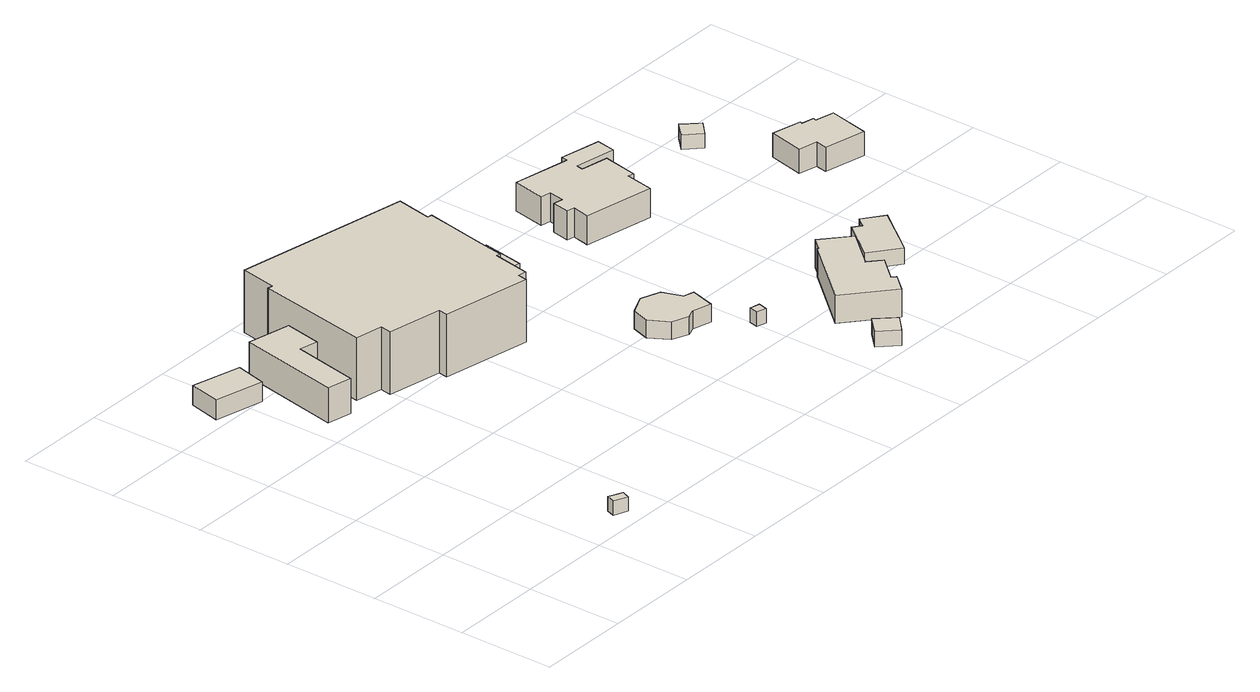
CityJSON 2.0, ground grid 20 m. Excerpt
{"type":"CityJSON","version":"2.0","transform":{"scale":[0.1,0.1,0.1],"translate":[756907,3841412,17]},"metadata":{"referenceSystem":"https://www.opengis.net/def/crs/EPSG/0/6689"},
"CityObjects":{
"building1":{"type":"Building","attributes":{"class":"3001","usage":"461","measuredHeight":4.6,"BuildingDetailAttribute.totalFloorArea":-9999,"BuildingDetailAttribute.buildingFootprintArea":-9999,"BuildingDetailAttribute.buildingStructureType":"611","BuildingDetailAttribute.buildingStructureOrgType":"28","BuildingDetailAttribute.orgUsage":"Null","BuildingDetailAttribute.surveyYear":"0001","BuildingIDAttribute.prefecture":"32","BuildingIDAttribute.city":"32204"},"geometry":[{"type":"Solid","lod":"1","boundaries":[[[[0,1,2,3]],[[2,4,5,3]],[[1,6,4,2]],[[0,7,6,1]],[[3,5,7,0]],[[4,6,7,5]]]]}]},
"building2":{"type":"Building","attributes":{"class":"3001","usage":"461","measuredHeight":-9999,"BuildingDetailAttribute.totalFloorArea":-9999,"BuildingDetailAttribute.buildingFootprintArea":-9999,"BuildingDetailAttribute.buildingStructureType":"611","BuildingDetailAttribute.buildingStructureOrgType":"28","BuildingDetailAttribute.orgUsage":"Null","BuildingDetailAttribute.surveyYear":"0001","BuildingIDAttribute.prefecture":"32","BuildingIDAttribute.city":"32204"},"geometry":[{"type":"Solid","lod":"1","boundaries":[[[[8,9,10,11]],[[10,12,13,11]],[[9,14,12,10]],[[8,15,14,9]],[[11,13,15,8]],[[12,14,15,13]]]]}]},
"building3":{"type":"Building","attributes":{"class":"3001","usage":"461","measuredHeight":8.5,"BuildingDetailAttribute.totalFloorArea":-9999,"BuildingDetailAttribute.buildingFootprintArea":-9999,"BuildingDetailAttribute.buildingStructureType":"611","BuildingDetailAttribute.buildingStructureOrgType":"28","BuildingDetailAttribute.orgUsage":"Null","BuildingDetailAttribute.surveyYear":"0001","BuildingIDAttribute.prefecture":"32","BuildingIDAttribute.city":"32204"},"geometry":[{"type":"Solid","lod":"1","boundaries":[[[[16,17,18,19,20,21]],[[20,22,23,21]],[[19,24,22,20]],[[18,25,24,19]],[[17,26,25,18]],[[16,27,26,17]],[[21,23,27,16]],[[22,24,25,26,27,23]]]]}]},
"building4":{"type":"Building","attributes":{"name":"サンパレス益田","class":"3002","usage":"461","measuredHeight":14.3,"BuildingDetailAttribute.totalFloorArea":-9999,"BuildingDetailAttribute.buildingFootprintArea":-9999,"BuildingDetailAttribute.buildingStructureType":"611","BuildingDetailAttribute.buildingStructureOrgType":"28","BuildingDetailAttribute.orgUsage":"Null","BuildingDetailAttribute.surveyYear":"0001","BuildingIDAttribute.prefecture":"32","BuildingIDAttribute.city":"32204"},"geometry":[{"type":"Solid","lod":"1","boundaries":[[[[28,29,30,31,32,33,34,35,36,37,38,39,40,41,42,43,44,45]],[[44,46,47,45]],[[43,48,46,44]],[[42,49,48,43]],[[41,50,49,42]],[[40,51,50,41]],[[39,52,51,40]],[[38,53,52,39]],[[37,54,53,38]],[[36,55,54,37]],[[35,56,55,36]],[[34,57,56,35]],[[33,58,57,34]],[[32,59,58,33]],[[31,60,59,32]],[[30,61,60,31]],[[29,62,61,30]],[[28,63,62,29]],[[45,47,63,28]],[[46,48,49,50,51,52,53,54,55,56,57,58,59,60,61,62,63,47]]]]}]},
"building5":{"type":"Building","attributes":{"class":"3003","usage":"454","measuredHeight":12.4,"BuildingDetailAttribute.totalFloorArea":2179.57,"BuildingDetailAttribute.buildingFootprintArea":2179.57,"BuildingDetailAttribute.buildingStructureType":"601","BuildingDetailAttribute.buildingStructureOrgType":"18","BuildingDetailAttribute.orgUsage":"8990","BuildingDetailAttribute.surveyYear":"0001","BuildingIDAttribute.prefecture":"32","BuildingIDAttribute.city":"32204"},"geometry":[{"type":"Solid","lod":"1","boundaries":[[[[64,65,66,67]],[[66,68,69,67]],[[65,70,68,66]],[[64,71,70,65]],[[67,69,71,64]],[[68,70,71,69]]]]}]},
"building6":{"type":"Building","attributes":{"class":"3003","usage":"461","measuredHeight":4.4,"BuildingDetailAttribute.totalFloorArea":-9999,"BuildingDetailAttribute.buildingFootprintArea":-9999,"BuildingDetailAttribute.buildingStructureType":"611","BuildingDetailAttribute.buildingStructureOrgType":"28","BuildingDetailAttribute.orgUsage":"Null","BuildingDetailAttribute.surveyYear":"0001","BuildingIDAttribute.prefecture":"32","BuildingIDAttribute.city":"32204"},"geometry":[{"type":"Solid","lod":"1","boundaries":[[[[72,73,74,75,76,77,78,79,80,81]],[[80,82,83,81]],[[79,84,82,80]],[[78,85,84,79]],[[77,86,85,78]],[[76,87,86,77]],[[75,88,87,76]],[[74,89,88,75]],[[73,90,89,74]],[[72,91,90,73]],[[81,83,91,72]],[[82,84,85,86,87,88,89,90,91,83]]]]}]},
"building7":{"type":"Building","attributes":{"class":"3001","usage":"461","measuredHeight":3.7,"BuildingDetailAttribute.totalFloorArea":-9999,"BuildingDetailAttribute.buildingFootprintArea":-9999,"BuildingDetailAttribute.buildingStructureType":"611","BuildingDetailAttribute.buildingStructureOrgType":"28","BuildingDetailAttribute.orgUsage":"Null","BuildingDetailAttribute.surveyYear":"0001","BuildingIDAttribute.prefecture":"32","BuildingIDAttribute.city":"32204"},"geometry":[{"type":"Solid","lod":"1","boundaries":[[[[92,93,94,95]],[[94,96,97,95]],[[93,98,96,94]],[[92,99,98,93]],[[95,97,99,92]],[[96,98,99,97]]]]}]},
"building8":{"type":"Building","attributes":{"class":"3003","usage":"461","measuredHeight":4.4,"BuildingDetailAttribute.totalFloorArea":-9999,"BuildingDetailAttribute.buildingFootprintArea":-9999,"BuildingDetailAttribute.buildingStructureType":"611","BuildingDetailAttribute.buildingStructureOrgType":"28","BuildingDetailAttribute.orgUsage":"Null","BuildingDetailAttribute.surveyYear":"0001","BuildingIDAttribute.prefecture":"32","BuildingIDAttribute.city":"32204"},"geometry":[{"type":"Solid","lod":"1","boundaries":[[[[100,101,102,103]],[[102,104,105,103]],[[101,106,104,102]],[[100,107,106,101]],[[103,105,107,100]],[[104,106,107,105]]]]}]},
"building9":{"type":"Building","attributes":{"class":"3001","usage":"461","measuredHeight":8.7,"BuildingDetailAttribute.totalFloorArea":-9999,"BuildingDetailAttribute.buildingFootprintArea":-9999,"BuildingDetailAttribute.buildingStructureType":"611","BuildingDetailAttribute.buildingStructureOrgType":"28","BuildingDetailAttribute.orgUsage":"Null","BuildingDetailAttribute.surveyYear":"0001","BuildingIDAttribute.prefecture":"32","BuildingIDAttribute.city":"32204"},"geometry":[{"type":"Solid","lod":"1","boundaries":[[[[108,109,110,111,112,113,114,115,116,117]],[[116,118,119,117]],[[115,120,118,116]],[[114,121,120,115]],[[113,122,121,114]],[[112,123,122,113]],[[111,124,123,112]],[[110,125,124,111]],[[109,126,125,110]],[[108,127,126,109]],[[117,119,127,108]],[[118,120,121,122,123,124,125,126,127,119]]]]}]},
"building10":{"type":"Building","attributes":{"class":"3001","usage":"461","measuredHeight":9.9,"BuildingDetailAttribute.totalFloorArea":-9999,"BuildingDetailAttribute.buildingFootprintArea":-9999,"BuildingDetailAttribute.buildingStructureType":"611","BuildingDetailAttribute.buildingStructureOrgType":"28","BuildingDetailAttribute.orgUsage":"Null","BuildingDetailAttribute.surveyYear":"0001","BuildingIDAttribute.prefecture":"32","BuildingIDAttribute.city":"32204"},"geometry":[{"type":"Solid","lod":"1","boundaries":[[[[128,129,130,131,132,133,134,135,136,137,138,139,140,141,142,143,144,145]],[[144,146,147,145]],[[143,148,146,144]],[[142,149,148,143]],[[141,150,149,142]],[[140,151,150,141]],[[139,152,151,140]],[[138,153,152,139]],[[137,154,153,138]],[[136,155,154,137]],[[135,156,155,136]],[[134,157,156,135]],[[133,158,157,134]],[[132,159,158,133]],[[131,160,159,132]],[[130,161,160,131]],[[129,162,161,130]],[[128,163,162,129]],[[145,147,163,128]],[[146,148,149,150,151,152,153,154,155,156,157,158,159,160,161,162,163,147]]]]}]},
"building11":{"type":"Building","attributes":{"class":"3003","usage":"461","measuredHeight":3.9,"BuildingDetailAttribute.totalFloorArea":-9999,"BuildingDetailAttribute.buildingFootprintArea":-9999,"BuildingDetailAttribute.buildingStructureType":"611","BuildingDetailAttribute.buildingStructureOrgType":"28","BuildingDetailAttribute.orgUsage":"Null","BuildingDetailAttribute.surveyYear":"0001","BuildingIDAttribute.prefecture":"32","BuildingIDAttribute.city":"32204"},"geometry":[{"type":"Solid","lod":"1","boundaries":[[[[164,165,166,167,168,169]],[[168,170,171,169]],[[167,172,170,168]],[[166,173,172,167]],[[165,174,173,166]],[[164,175,174,165]],[[169,171,175,164]],[[170,172,173,174,175,171]]]]}]},
"building12":{"type":"Building","attributes":{"class":"3001","usage":"461","measuredHeight":3.2,"BuildingDetailAttribute.totalFloorArea":-9999,"BuildingDetailAttribute.buildingFootprintArea":-9999,"BuildingDetailAttribute.buildingStructureType":"611","BuildingDetailAttribute.buildingStructureOrgType":"28","BuildingDetailAttribute.orgUsage":"Null","BuildingDetailAttribute.surveyYear":"0001","BuildingIDAttribute.prefecture":"32","BuildingIDAttribute.city":"32204"},"geometry":[{"type":"Solid","lod":"1","boundaries":[[[[176,177,178,179]],[[178,180,181,179]],[[177,182,180,178]],[[176,183,182,177]],[[179,181,183,176]],[[180,182,183,181]]]]}]},
"building13":{"type":"Building","attributes":{"class":"3001","usage":"461","measuredHeight":6.7,"BuildingDetailAttribute.totalFloorArea":-9999,"BuildingDetailAttribute.buildingFootprintArea":-9999,"BuildingDetailAttribute.buildingStructureType":"611","BuildingDetailAttribute.buildingStructureOrgType":"28","BuildingDetailAttribute.orgUsage":"Null","BuildingDetailAttribute.surveyYear":"0001","BuildingIDAttribute.prefecture":"32","BuildingIDAttribute.city":"32204"},"geometry":[{"type":"Solid","lod":"1","boundaries":[[[[184,185,186,187,188,189,190,191,192,193]],[[192,194,195,193]],[[191,196,194,192]],[[190,197,196,191]],[[189,198,197,190]],[[188,199,198,189]],[[187,200,199,188]],[[186,201,200,187]],[[185,202,201,186]],[[184,203,202,185]],[[193,195,203,184]],[[194,196,197,198,199,200,201,202,203,195]]]]}]}
},
"vertices":[
[122,762,98],[106,697,98],[3,722,98],[19,788,98],[3,722,139],[19,788,139],[106,697,139],[122,762,139],
[312,32,23],[305,15,23],[276,27,23],[283,45,23],[276,27,53],[283,45,53],[305,15,53],[312,32,53],
[260,758,92],[245,681,92],[206,689,92],[179,552,92],[127,563,92],[170,777,92],[127,563,165],[170,777,165],[179,552,165],[206,689,165],[245,681,165],[260,758,165],
[275,817,85],[285,815,85],[299,890,85],[668,823,85],[654,749,85],[663,747,85],[656,706,85],[639,617,85],[630,564,85],[621,565,85],[607,487,85],[590,490,85],[586,470,85],[399,505,85],[402,524,85],[286,545,85],[290,569,85],[232,580,85],[290,569,215],[232,580,215],[286,545,215],[402,524,215],[399,505,215],[586,470,215],[590,490,215],[607,487,215],[621,565,215],[630,564,215],[639,617,215],[656,706,215],[663,747,215],[654,749,215],[668,823,215],[299,890,215],[285,815,215],[275,817,215],
[656,706,86],[749,689,86],[733,600,86],[639,617,86],[733,600,135],[639,617,135],[749,689,135],[656,706,135],
[809,384,68],[850,369,68],[865,328,68],[887,322,68],[872,271,68],[832,281,68],[813,274,68],[778,287,68],[755,327,68],[767,364,68],[755,327,105],[767,364,105],[778,287,105],[813,274,105],[832,281,105],[872,271,105],[887,322,105],[865,328,105],[850,369,105],[809,384,105],
[979,244,36],[974,225,36],[953,230,36],[958,249,36],[953,230,66],[958,249,66],[974,225,66],[979,244,66],
[1092,7,13],[1058,42,13],[1092,75,13],[1126,39,13],[1092,75,45],[1126,39,45],[1058,42,45],[1092,7,45],
[1210,183,13],[1236,160,13],[1195,113,13],[1203,105,13],[1173,71,13],[1081,151,13],[1194,280,13],[1196,279,13],[1217,303,13],[1272,255,13],[1217,303,71],[1272,255,71],[1196,279,71],[1194,280,71],[1081,151,71],[1173,71,71],[1203,105,71],[1195,113,71],[1236,160,71],[1210,183,71],
[1077,762,76],[1079,776,76],[1165,759,76],[1158,719,76],[1072,735,76],[1069,721,76],[1127,710,76],[1113,637,76],[1101,640,76],[1090,581,76],[942,609,76],[949,645,76],[933,648,76],[940,685,76],[960,681,76],[966,713,76],[945,717,76],[958,785,76],[945,717,136],[958,785,136],[966,713,136],[960,681,136],[940,685,136],[933,648,136],[949,645,136],[942,609,136],[1090,581,136],[1101,640,136],[1113,637,136],[1127,710,136],[1069,721,136],[1072,735,136],[1158,719,136],[1165,759,136],[1079,776,136],[1077,762,136],
[1337,315,4],[1354,302,4],[1370,322,4],[1411,291,4],[1338,194,4],[1279,238,4],[1338,194,38],[1279,238,38],[1411,291,38],[1370,322,38],[1354,302,38],[1337,315,38],
[1459,751,14],[1431,724,14],[1401,755,14],[1429,782,14],[1401,755,44],[1429,782,44],[1431,724,44],[1459,751,44],
[1543,594,14],[1542,588,14],[1568,583,14],[1566,576,14],[1606,567,14],[1587,481,14],[1499,501,14],[1504,525,14],[1464,534,14],[1481,608,14],[1464,534,64],[1481,608,64],[1504,525,64],[1499,501,64],[1587,481,64],[1606,567,64],[1566,576,64],[1568,583,64],[1542,588,64],[1543,594,64]
]}
